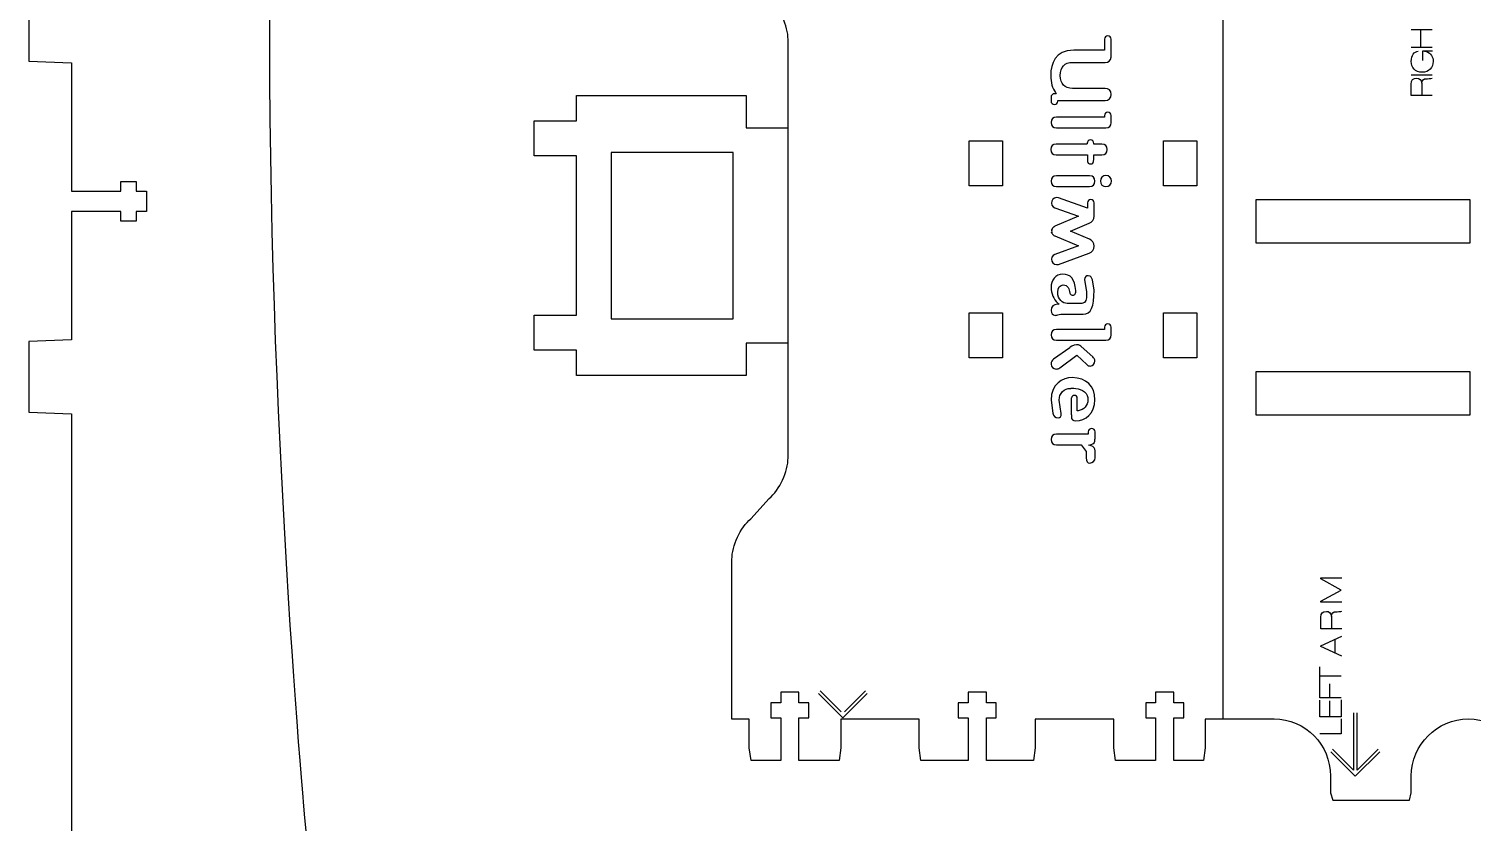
# Model space of a CAD drawing. Header units: millimetres. Extents: x -127 to 1881, y -61 to 1624.
# Drawn here: x -106.2 to 100.2, y 52.3 to 165.7 of the extents above; entities that cross this region are included whole.
import ezdxf

# ---------------------------------------------------------------- set-up
doc = ezdxf.new("R2010")
doc.units = ezdxf.units.MM
doc.layers.get('0').update_dxf_attribs({"linetype": 'CONTINUOUS', "true_color": 0xffffff})

msp = doc.modelspace()

# ---------------------------------------------------------------- linework, layer by layer
at = {"color": 7, "true_color": 0xffffff}
for points in [[(64.6, 193), (64.6, 67.03), (71.9, 67.03)], [(-106.18, 171.14), (-106.18, 161.07), (-100.07, 160.81), (-100.07, 142.47), (-93.03, 142.47), (-93.03, 143.87), (-90.82, 143.87), (-90.82, 142.47), (-89.37, 142.47), (-89.37, 139.59), (-90.82, 139.59), (-90.82, 138.19), (-93.03, 138.19), (-93.03, 139.59), (-100.07, 139.59), (-100.07, 121.22), (-106.18, 120.97), (-106.18, 110.9), (-100.07, 110.65), (-100.07, 39.25)], [(91.52, 165.58), (94.51, 165.58)], [(92.91, 163.01), (92.91, 165.58)], [(2.4, 104.36), (2.4, 164.15)], [(47.65, 164.21), (47.65, 162.62), (43.25, 162.62)], [(48.62, 161.77), (48.62, 164.21), (48.62, 164.21)], [(94.51, 163.01), (91.52, 163.01)], [(93.17, 161.14), (93.17, 162.55), (94.58, 162.55)], [(43.1, 160.89), (47.74, 160.89)], [(91.52, 159.12), (94.51, 159.12)], [(47.74, 157.18), (43.1, 157.18)], [(94.51, 156.14), (91.52, 156.14), (91.52, 157.79)], [(93.05, 157.9), (93.06, 157.9)], [(93.06, 157.9), (93.06, 156.14)], [(2.43, 120.75), (-3.59, 120.75), (-3.59, 116.13), (-27.87, 116.13), (-27.87, 119.74), (-33.89, 119.74), (-33.89, 124.75), (-27.87, 124.75), (-27.87, 147.52), (-33.89, 147.52), (-33.89, 152.53), (-27.87, 152.53), (-27.87, 156.14), (-3.59, 156.14), (-3.59, 151.53), (2.43, 151.53)], [(40.01, 155.93), (40.01, 155.35)], [(40.65, 156.57), (40.76, 156.41), (40.49, 156.41)], [(40.97, 155.35), (40.97, 155.45), (43.12, 155.45)], [(43.25, 155.45), (47.74, 155.45)], [(47.65, 153.3), (47.65, 153.08), (40.78, 153.08)], [(48.62, 152.38), (48.62, 153.3), (48.62, 153.3)], [(40.78, 151.55), (47.85, 151.55)], [(28.29, 149.66), (33.09, 149.66), (33.09, 143.24), (28.29, 143.24), (28.29, 149.66), (28.29, 149.66)], [(45.17, 149.32), (45.17, 149.23), (45.07, 149.2), (40.75, 149.2)], [(47.28, 149.2), (46.14, 149.2), (46.14, 149.29)], [(56.07, 149.66), (60.87, 149.66), (60.87, 143.24), (56.07, 143.24), (56.07, 149.66), (56.07, 149.66)], [(-22.89, 124.25), (-5.43, 124.25), (-5.43, 148.02), (-22.89, 148.02), (-22.89, 124.25), (-22.89, 124.25)], [(40.75, 147.67), (45.2, 147.67), (45.2, 147.06)], [(46.14, 147.06), (46.14, 147.67), (47.28, 147.67)], [(48.04, 148.43), (48.04, 148.43)], [(45.53, 144.69), (40.78, 144.69)], [(40.78, 143.16), (45.53, 143.16)], [(46.29, 143.92), (46.29, 143.92)], [(48.66, 143.92), (48.66, 143.92)], [(45.22, 140.81), (45.22, 140.03), (41.07, 141.52)], [(46.19, 139.1), (46.19, 140.81)], [(69.33, 141.28), (99.9, 141.28), (99.9, 135.06), (69.33, 135.06), (69.33, 141.28), (69.33, 141.28)], [(43.94, 138.89), (40.55, 137.46)], [(40.56, 140.1), (43.94, 138.89), (43.94, 138.89)], [(46.17, 138.92), (46.17, 138.93), (46.17, 138.99)], [(40.11, 136.94), (40.01, 136.92), (40.1, 136.9)], [(40.1, 136.64), (40.01, 136.58), (40.11, 136.6)], [(40.33, 137.32), (40.3, 137.29)], [(40.3, 136.25), (40.33, 136.22)], [(45.49, 135.63), (42.78, 136.77), (45.48, 137.91)], [(40.55, 136.08), (43.94, 134.65), (40.56, 133.44)], [(41.07, 132.02), (45.46, 133.6)], [(44.81, 129.83), (45.07, 128.11), (45.07, 127.6)], [(46.17, 128.32), (45.93, 129.8)], [(41.16, 126.33), (40.93, 126.32)], [(40.99, 126.49), (41.16, 126.33), (41.16, 126.33)], [(44.41, 126.42), (42.3, 126.42)], [(28.29, 125.07), (33.09, 125.07), (33.09, 118.65), (28.29, 118.65), (28.29, 125.07), (28.29, 125.07)], [(41.74, 124.9), (44.62, 124.9)], [(56.07, 125.07), (60.87, 125.07), (60.87, 118.65), (56.07, 118.65), (56.07, 125.07), (56.07, 125.07)], [(47.65, 123.03), (47.65, 122.71), (40.78, 122.71)], [(48.61, 121.95), (48.61, 122.01)], [(48.62, 122.11), (48.62, 123.03), (48.62, 123.03)], [(42.68, 120.09), (40.38, 118.46)], [(40.78, 121.19), (47.85, 121.19)], [(45.99, 118.79), (44.33, 120.28)], [(41.26, 117.21), (43.72, 119.04), (45.14, 117.69)], [(46.29, 118.2), (46.29, 118.2)], [(69.33, 116.69), (99.9, 116.69), (99.9, 110.47), (69.33, 110.47), (69.33, 116.69), (69.33, 116.69)], [(40.02, 112.61), (40.28, 110.73)], [(41.46, 110.7), (41.17, 112.6)], [(42.91, 112.86), (42.91, 110.55)], [(42.93, 112.96), (42.92, 112.93)], [(43.87, 111.09), (43.76, 111.08), (43.76, 112.86)], [(46.29, 112.66), (46.29, 112.66)], [(42.93, 110.45), (42.93, 110.31)], [(45.33, 108.06), (45.33, 107.75), (40.78, 107.75)], [(46.3, 107.14), (46.3, 108.06), (46.3, 108.06)], [(40.78, 106.23), (44.3, 106.23), (45.03, 105.25), (45.03, 104.37)], [(45.77, 106.07), (45.42, 106.17), (45.77, 106.26)], [(46.29, 106.99), (46.29, 107.04)], [(46.32, 104.37), (46.32, 105.35)], [(-2.92, 95.66), (-0.31, 98.53)], [(64.6, 66.98), (62.06, 66.98), (62.06, 62.9), (61.81, 61.07), (57.57, 61.07), (57.57, 67.21), (58.98, 67.21), (58.98, 69.32), (57.57, 69.32), (57.57, 70.86), (54.97, 70.86), (54.97, 69.32), (53.56, 69.32), (53.56, 67.21), (54.97, 67.21), (54.97, 61.07), (49.22, 61.07), (48.97, 62.9), (48.97, 66.98), (37.76, 66.98), (37.76, 62.9), (37.51, 61.07), (30.76, 61.07), (30.76, 67.21), (32.17, 67.21), (32.17, 69.32), (30.76, 69.32), (30.76, 70.86), (28.15, 70.86), (28.15, 69.32), (26.75, 69.32), (26.75, 67.21), (28.15, 67.21), (28.15, 61.07), (21.41, 61.07), (21.16, 62.9), (21.16, 66.98), (9.95, 66.98), (9.95, 62.9), (9.7, 61.07), (3.95, 61.07), (3.95, 67.21), (5.36, 67.21), (5.36, 69.32), (3.95, 69.32), (3.95, 70.86), (1.35, 70.86), (1.35, 69.32), (-0.06, 69.32), (-0.06, 67.21), (1.35, 67.21), (1.35, 61.07), (-2.89, 61.07), (-3.15, 62.9), (-3.15, 66.98), (-5.63, 66.98), (-5.63, 89.83)], [(81.6, 83.71), (78.57, 83.71), (78.57, 83.85), (81.51, 85.45), (81.51, 85.45), (78.57, 87.04), (78.57, 87.18), (81.6, 87.18)], [(81.6, 79.91), (78.57, 79.91), (78.57, 81.58)], [(80.12, 81.69), (80.13, 81.69), (80.13, 79.91)], [(81.6, 75.99), (78.57, 77.38), (78.57, 77.49), (81.6, 78.88)], [(80.6, 78.42), (80.6, 76.44)], [(78.46, 71.84), (78.46, 74.47)], [(81.52, 73.16), (78.46, 73.16)], [(13.73, 70.68), (10.24, 67.19), (6.75, 70.68)], [(9.99, 68.05), (6.98, 71.06)], [(13.49, 71.05), (10.49, 68.05)], [(81.52, 70.03), (78.46, 70.03), (78.46, 72.17)], [(79.88, 70.03), (79.88, 72.05)], [(81.52, 69.76), (81.52, 67.35), (78.46, 67.35), (78.46, 69.73)], [(79.88, 67.35), (79.88, 69.63)], [(81.52, 67.06), (81.52, 64.91), (78.46, 64.91)], [(83.27, 67.91), (83.27, 59.71), (80.26, 62.72)], [(86.77, 62.71), (83.77, 59.71), (83.77, 67.91)], [(87.01, 62.34), (83.52, 58.85), (80.03, 62.34)], [(79.97, 58.85), (79.97, 56.47), (80.32, 55.44), (91.28, 55.44), (91.53, 56.47), (91.53, 58.85)]]:
    msp.add_lwpolyline(points, dxfattribs=at)
for points in [[(-71.72, 163.8), (-71.72, 188.43), (-69.98, 233.77), (-69.98, 233.77)], [(2.4, 164.15), (2.4, 166.1), (1.18, 168.73), (-0.31, 169.98)], [(-66.35, 48.98), (-66.35, 48.98), (-71.72, 105.03), (-71.72, 163.8)], [(48.14, 164.69), (47.87, 164.69), (47.65, 164.47), (47.65, 164.21)], [(48.62, 164.21), (48.62, 164.47), (48.4, 164.69), (48.14, 164.69)], [(43.25, 162.62), (40.54, 162.62), (39.97, 160.67), (39.97, 159.04)], [(47.74, 160.89), (48.22, 160.89), (48.55, 161.17), (48.6, 161.64)], [(48.6, 161.64), (48.61, 161.7), (48.62, 161.74), (48.62, 161.77)], [(91.52, 161.03), (91.52, 161.97), (91.93, 162.4), (92.51, 162.51)], [(93.08, 159.48), (92.09, 159.48), (91.52, 160.18), (91.52, 161.03)], [(94.65, 161.03), (94.65, 160.18), (94.07, 159.48), (93.08, 159.48)], [(93.17, 162.55), (93.52, 162.51), (93.68, 162.45), (93.68, 162.45)], [(93.68, 162.45), (94.36, 162.24), (94.65, 161.66), (94.65, 161.03)], [(39.97, 159.04), (39.97, 158), (40.2, 157.17), (40.65, 156.57)], [(41.33, 159.03), (41.33, 160.25), (41.95, 160.89), (43.1, 160.89)], [(43.1, 157.18), (41.95, 157.18), (41.33, 157.82), (41.33, 159.03)], [(48.61, 156.32), (48.61, 156.84), (48.27, 157.18), (47.74, 157.18)], [(91.52, 157.79), (91.52, 158.39), (91.8, 158.62), (92.33, 158.62)], [(92.33, 158.62), (92.62, 158.62), (93.02, 158.42), (93.05, 157.9)], [(93.06, 157.9), (93.06, 158.36), (93.27, 158.56), (93.69, 158.56)], [(93.69, 158.56), (93.8, 158.56), (94.39, 158.57), (94.51, 158.63)], [(40.49, 156.41), (40.23, 156.41), (40.01, 156.2), (40.01, 155.93)], [(40.01, 155.35), (40.01, 155.08), (40.23, 154.87), (40.49, 154.87)], [(40.49, 154.87), (40.76, 154.87), (40.97, 155.08), (40.97, 155.35)], [(43.12, 155.45), (43.17, 155.45), (43.21, 155.45), (43.25, 155.45)], [(47.74, 155.45), (48.27, 155.45), (48.61, 155.79), (48.61, 156.32)], [(40.78, 153.08), (40.29, 153.08), (40.02, 152.8), (40.02, 152.31)], [(48.14, 153.79), (47.87, 153.79), (47.65, 153.57), (47.65, 153.3)], [(48.62, 153.3), (48.62, 153.57), (48.4, 153.79), (48.14, 153.79)], [(40.02, 152.31), (40.02, 151.82), (40.29, 151.55), (40.78, 151.55)], [(47.85, 151.55), (48.32, 151.55), (48.59, 151.8), (48.61, 152.27)], [(48.61, 152.27), (48.62, 152.32), (48.62, 152.35), (48.62, 152.38)], [(40.75, 149.2), (40.26, 149.2), (39.98, 148.93), (39.98, 148.43)], [(45.65, 149.8), (45.39, 149.8), (45.17, 149.59), (45.17, 149.32)], [(46.14, 149.29), (46.14, 149.59), (45.92, 149.8), (45.65, 149.8)], [(48.04, 148.43), (48.04, 148.93), (47.77, 149.2), (47.28, 149.2)], [(39.98, 148.43), (39.98, 147.94), (40.26, 147.67), (40.75, 147.67)], [(45.2, 147.06), (45.2, 146.46), (45.42, 146.38), (45.67, 146.38)], [(45.67, 146.38), (45.91, 146.38), (46.14, 146.46), (46.14, 147.06)], [(47.28, 147.67), (47.77, 147.67), (48.04, 147.94), (48.04, 148.43)], [(40.78, 144.69), (40.27, 144.69), (40.02, 144.44), (40.02, 143.92)], [(46.29, 143.92), (46.29, 144.44), (46.05, 144.69), (45.53, 144.69)], [(47.86, 144.72), (47.42, 144.72), (47.06, 144.36), (47.06, 143.92)], [(48.66, 143.92), (48.66, 144.36), (48.3, 144.72), (47.86, 144.72)], [(40.02, 143.92), (40.02, 143.41), (40.27, 143.16), (40.78, 143.16)], [(45.53, 143.16), (46.04, 143.16), (46.29, 143.41), (46.29, 143.92)], [(47.06, 143.92), (47.06, 143.48), (47.42, 143.13), (47.86, 143.13)], [(47.86, 143.13), (48.3, 143.13), (48.66, 143.48), (48.66, 143.92)], [(40.1, 141.06), (39.97, 140.68), (40.18, 140.24), (40.56, 140.1)], [(41.07, 141.52), (40.67, 141.66), (40.24, 141.45), (40.1, 141.06)], [(45.7, 141.29), (45.44, 141.29), (45.22, 141.08), (45.22, 140.81)], [(46.19, 140.81), (46.19, 141.08), (45.97, 141.29), (45.7, 141.29)], [(45.48, 137.91), (45.89, 138.07), (46.17, 138.47), (46.17, 138.92)], [(46.17, 138.99), (46.18, 139.03), (46.19, 139.07), (46.19, 139.1)], [(40.1, 136.9), (40.08, 136.81), (40.09, 136.72), (40.1, 136.64)], [(40.15, 137.07), (40.13, 137.01), (40.12, 136.97), (40.11, 136.94)], [(40.11, 136.6), (40.12, 136.57), (40.13, 136.53), (40.14, 136.5)], [(40.14, 136.5), (40.17, 136.43), (40.19, 136.39), (40.21, 136.35)], [(40.23, 137.21), (40.19, 137.15), (40.17, 137.11), (40.15, 137.07)], [(40.21, 136.35), (40.25, 136.3), (40.28, 136.27), (40.3, 136.25)], [(40.3, 137.29), (40.28, 137.27), (40.25, 137.24), (40.23, 137.21)], [(40.44, 137.4), (40.38, 137.37), (40.35, 137.34), (40.33, 137.32)], [(40.55, 137.46), (40.51, 137.45), (40.47, 137.43), (40.44, 137.4)], [(40.33, 136.22), (40.35, 136.2), (40.38, 136.18), (40.41, 136.16)], [(40.41, 136.16), (40.47, 136.11), (40.51, 136.09), (40.55, 136.08)], [(45.46, 133.6), (45.89, 133.75), (46.17, 134.16), (46.17, 134.62)], [(46.17, 134.62), (46.17, 135.07), (45.9, 135.48), (45.49, 135.63)], [(40.56, 133.44), (40.18, 133.31), (39.97, 132.87), (40.1, 132.48)], [(40.1, 132.48), (40.24, 132.09), (40.68, 131.88), (41.07, 132.02)], [(41.68, 130.61), (40.64, 130.61), (40.02, 129.68), (40.02, 128.77)], [(43.56, 128.3), (43.37, 129.94), (42.82, 130.61), (41.68, 130.61)], [(45.34, 130.4), (45.1, 130.4), (44.75, 130.25), (44.81, 129.83)], [(45.93, 129.8), (45.87, 130.07), (45.72, 130.4), (45.34, 130.4)], [(40.02, 128.77), (40.02, 127.81), (40.33, 127.08), (40.99, 126.49)], [(40.96, 128.04), (40.96, 128.65), (41.29, 129.09), (41.76, 129.09)], [(42.3, 126.42), (41.65, 126.42), (40.96, 126.99), (40.96, 128.04)], [(41.76, 129.09), (42.44, 129.09), (42.62, 128.49), (42.7, 127.9)], [(43.2, 127.62), (43.52, 127.71), (43.56, 128.03), (43.56, 128.22)], [(43.56, 128.22), (43.56, 128.26), (43.56, 128.3), (43.56, 128.3)], [(44.62, 124.9), (45.71, 124.9), (46.17, 125.92), (46.17, 128.32)], [(40.93, 126.32), (40.33, 126.29), (40.02, 125.98), (40.02, 125.4)], [(42.7, 127.9), (42.7, 127.9), (42.7, 127.9), (42.7, 127.9)], [(42.7, 127.9), (42.7, 127.9), (42.74, 127.73), (42.88, 127.65)], [(42.88, 127.65), (42.96, 127.6), (43.07, 127.59), (43.2, 127.62)], [(45.07, 127.6), (45.07, 127.22), (45.07, 126.42), (44.41, 126.42)], [(40.02, 125.4), (40.02, 125.07), (40.23, 124.72), (40.58, 124.72)], [(40.58, 124.72), (40.67, 124.72), (40.75, 124.74), (40.85, 124.77)], [(40.85, 124.77), (41.03, 124.83), (41.28, 124.9), (41.74, 124.9)], [(40.78, 122.71), (40.29, 122.71), (40.02, 122.44), (40.02, 121.95)], [(40.02, 121.95), (40.02, 121.46), (40.29, 121.19), (40.78, 121.19)], [(48.14, 123.51), (47.87, 123.51), (47.65, 123.29), (47.65, 123.03)], [(47.85, 121.19), (48.34, 121.19), (48.61, 121.46), (48.61, 121.95)], [(48.62, 123.03), (48.62, 123.29), (48.4, 123.51), (48.14, 123.51)], [(48.61, 122.01), (48.62, 122.04), (48.62, 122.07), (48.62, 122.11)], [(43.64, 120.53), (43.17, 120.53), (42.69, 120.1), (42.68, 120.09)], [(44.33, 120.28), (44.32, 120.3), (44.09, 120.53), (43.64, 120.53)], [(40.38, 118.46), (40.14, 118.29), (40.02, 118.07), (40.02, 117.76)], [(40.02, 117.76), (40.02, 117.37), (40.36, 117.05), (40.76, 117.05)], [(45.14, 117.69), (45.28, 117.55), (45.36, 117.48), (45.61, 117.48)], [(45.61, 117.48), (45.99, 117.48), (46.29, 117.87), (46.29, 118.2)], [(46.29, 118.2), (46.29, 118.45), (46.13, 118.66), (45.99, 118.79)], [(43.04, 115.82), (41.65, 115.82), (40.02, 114.98), (40.02, 112.61)], [(40.76, 117.05), (40.94, 117.05), (41.11, 117.1), (41.26, 117.21)], [(46.29, 112.66), (46.29, 114.61), (45.05, 115.82), (43.04, 115.82)], [(41.17, 112.6), (41.17, 113.61), (41.84, 114.29), (42.83, 114.29)], [(42.83, 114.29), (42.87, 114.3), (44.09, 114.43), (44.8, 113.8)], [(44.8, 113.8), (45.12, 113.52), (45.28, 113.12), (45.28, 112.63)], [(42.92, 112.93), (42.91, 112.9), (42.91, 112.88), (42.91, 112.86)], [(43.34, 113.28), (43.14, 113.28), (42.98, 113.15), (42.93, 112.96)], [(43.76, 112.86), (43.76, 113.09), (43.57, 113.28), (43.34, 113.28)], [(43.57, 109.65), (44.89, 109.65), (46.29, 110.71), (46.29, 112.66)], [(45.28, 112.63), (45.28, 111.84), (44.7, 111.21), (43.87, 111.09)], [(40.28, 110.73), (40.34, 110.37), (40.6, 110.03), (41.01, 110.07)], [(41.01, 110.07), (41.26, 110.1), (41.53, 110.28), (41.46, 110.7)], [(42.91, 110.55), (42.91, 110.52), (42.92, 110.49), (42.93, 110.45)], [(42.93, 110.31), (42.93, 109.78), (43.05, 109.65), (43.57, 109.65)], [(40.78, 107.75), (40.29, 107.75), (40.02, 107.48), (40.02, 106.99)], [(45.82, 108.55), (45.55, 108.55), (45.33, 108.33), (45.33, 108.06)], [(46.3, 108.06), (46.3, 108.33), (46.08, 108.55), (45.82, 108.55)], [(40.02, 106.99), (40.02, 106.5), (40.29, 106.23), (40.78, 106.23)], [(45.77, 106.26), (46.11, 106.34), (46.29, 106.6), (46.29, 106.99)], [(46.32, 105.35), (46.32, 105.68), (46.09, 105.98), (45.77, 106.07)], [(46.29, 107.04), (46.3, 107.07), (46.3, 107.11), (46.3, 107.14)], [(-0.31, 98.53), (1.18, 99.79), (2.4, 102.41), (2.4, 104.36)], [(45.03, 104.37), (45.03, 103.87), (45.21, 103.62), (45.56, 103.62)], [(45.56, 103.62), (45.98, 103.62), (46.32, 103.96), (46.32, 104.37)], [(-5.63, 89.83), (-5.63, 91.78), (-4.41, 94.4), (-2.92, 95.66)], [(78.57, 81.58), (78.57, 82.18), (78.86, 82.41), (79.4, 82.41)], [(79.4, 82.41), (79.68, 82.41), (80.09, 82.22), (80.12, 81.69)], [(80.13, 81.69), (80.13, 82.15), (80.35, 82.36), (80.76, 82.36)], [(80.76, 82.36), (80.87, 82.36), (81.48, 82.37), (81.6, 82.42)], [(71.9, 67.03), (76.41, 67.03), (79.97, 63.37), (79.97, 58.85)], [(91.53, 58.85), (91.53, 63.37), (95.19, 67.03), (99.71, 67.03)], [(99.71, 67.03), (104.23, 67.03), (107.79, 63.37), (107.79, 58.85)]]:
    msp.add_open_spline(points, degree=3, dxfattribs=at)

doc.saveas('drawing.dxf')
